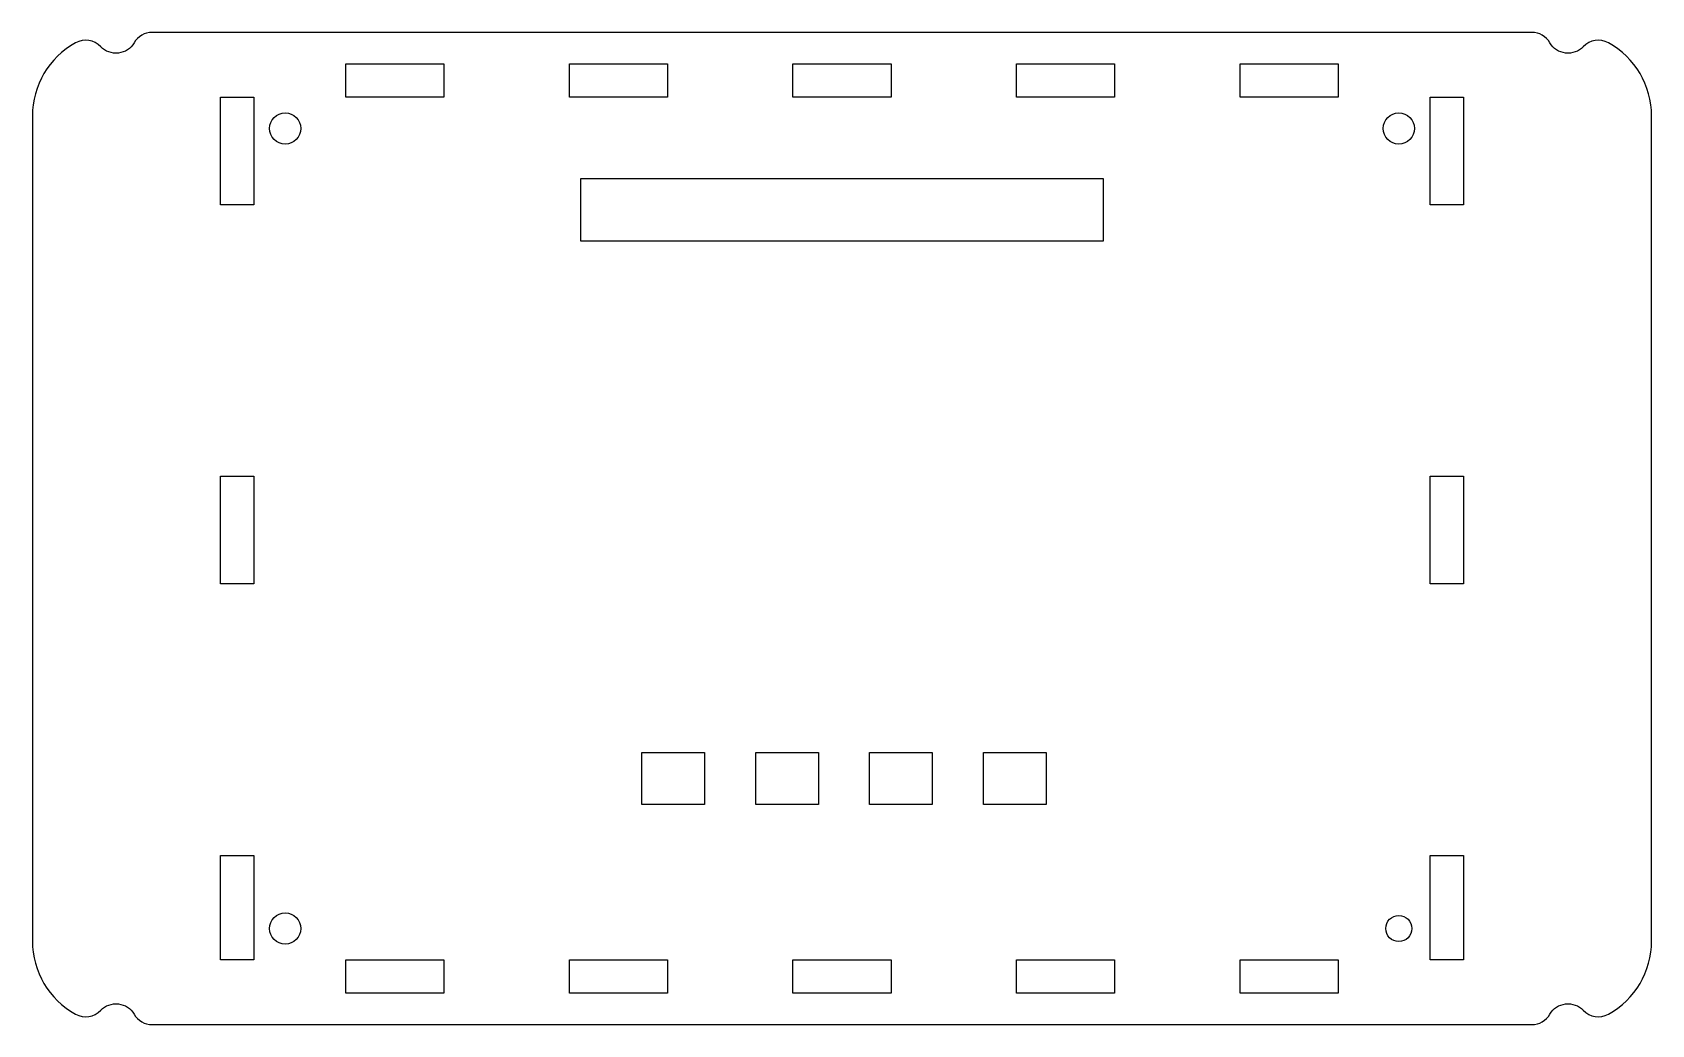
# Model space of a CAD drawing. Header units: millimetres. Extents: x -103 to 52, y -73 to 22.
import ezdxf

# ---------------------------------------------------------------- set-up
doc = ezdxf.new("R2010")
doc.units = ezdxf.units.MM
doc.layers.get('0').update_dxf_attribs({"linetype": 'CONTINUOUS'})

msp = doc.modelspace()

# ---------------------------------------------------------------- linework, layer by layer
msp.add_lwpolyline([(-98.77, -71.9, 0.341999), (-96.35, -71.53, -0.501677), (-93.17, -71.9, 0.267949), (-91.44, -72.9), (40.64, -72.9, 0.267949), (42.37, -71.9, -0.501677), (45.55, -71.53, 0.341999), (47.97, -71.9, 0.272842), (52.1, -64.9), (52.1, 14.1, 0.272842), (47.97, 21.1, 0.341999), (45.55, 20.73, -0.501677), (42.37, 21.1, 0.267949), (40.64, 22.1), (-91.44, 22.1, 0.267949), (-93.17, 21.1, -0.501677), (-96.35, 20.73, 0.341999), (-98.77, 21.1, 0.272842), (-102.9, 14.1), (-102.9, -64.9, 0.272842)], format="xyb", close=True)
for points in [[(-63.5, 15.9), (-72.9, 15.9), (-72.9, 19.1), (-63.5, 19.1)], [(-42.1, 15.9), (-51.5, 15.9), (-51.5, 19.1), (-42.1, 19.1)], [(-20.7, 15.9), (-30.1, 15.9), (-30.1, 19.1), (-20.7, 19.1)], [(0.7, 15.9), (-8.7, 15.9), (-8.7, 19.1), (0.7, 19.1)], [(22.1, 15.9), (12.7, 15.9), (12.7, 19.1), (22.1, 19.1)], [(-81.7, 15.9), (-81.7, 5.6), (-84.9, 5.6), (-84.9, 15.9)], [(34.1, 15.9), (34.1, 5.6), (30.9, 5.6), (30.9, 15.9)], [(-50.4, 2.1), (-50.4, 8.1), (-0.4, 8.1), (-0.4, 2.1)], [(-81.7, -20.4), (-81.7, -30.7), (-84.9, -30.7), (-84.9, -20.4)], [(34.1, -20.4), (34.1, -30.7), (30.9, -30.7), (30.9, -20.4)], [(-38.56, -46.84), (-38.56, -51.84), (-44.56, -51.84), (-44.56, -46.84)], [(-27.66, -46.84), (-27.66, -51.84), (-33.66, -51.84), (-33.66, -46.84)], [(-16.76, -46.84), (-16.76, -51.84), (-22.76, -51.84), (-22.76, -46.84)], [(-5.86, -46.84), (-5.86, -51.84), (-11.86, -51.84), (-11.86, -46.84)], [(-81.7, -56.7), (-81.7, -66.7), (-84.9, -66.7), (-84.9, -56.7)], [(34.1, -56.7), (34.1, -66.7), (30.9, -66.7), (30.9, -56.7)], [(-63.5, -69.9), (-72.9, -69.9), (-72.9, -66.7), (-63.5, -66.7)], [(-42.1, -69.9), (-51.5, -69.9), (-51.5, -66.7), (-42.1, -66.7)], [(-20.7, -69.9), (-30.1, -69.9), (-30.1, -66.7), (-20.7, -66.7)], [(0.7, -69.9), (-8.7, -69.9), (-8.7, -66.7), (0.7, -66.7)], [(22.1, -69.9), (12.7, -69.9), (12.7, -66.7), (22.1, -66.7)]]:
    msp.add_lwpolyline(points, close=True)
for centre, radius in [((-78.7, 12.9), 1.5), ((27.9, 12.9), 1.5), ((-78.7, -63.7), 1.5), ((27.9, -63.7), 1.25)]:
    msp.add_circle(centre, radius)

doc.saveas('drawing.dxf')
